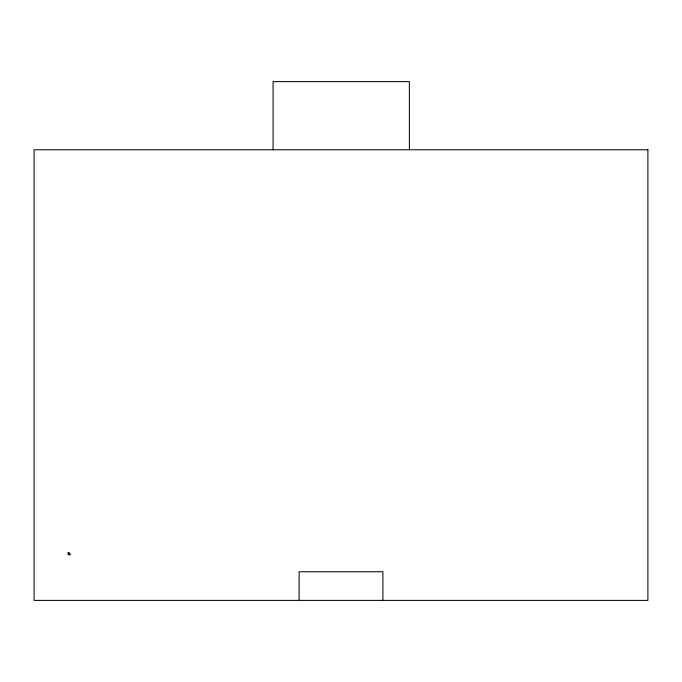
<?xml version="1.0" encoding="UTF-8"?>
<svg xmlns="http://www.w3.org/2000/svg" width="682" height="682" viewBox="0 0 682 682"><rect width="100%" height="100%" fill="white"/><g stroke="black" fill="none" stroke-linecap="round" stroke-linejoin="round"><path stroke-width="1.02" d="M68.174 553.008L69.879 553.008L69.879 554.713M70.306 554.713L68.174 554.713L68.174 552.591M409.379 149.759L409.379 81.61L273.081 81.61L273.081 149.759M382.909 600.39L382.909 571.755L299.091 571.755L299.091 600.39M647.9 149.759L34.1 149.759L34.1 600.39L647.9 600.39L647.9 149.759"/></g></svg>
